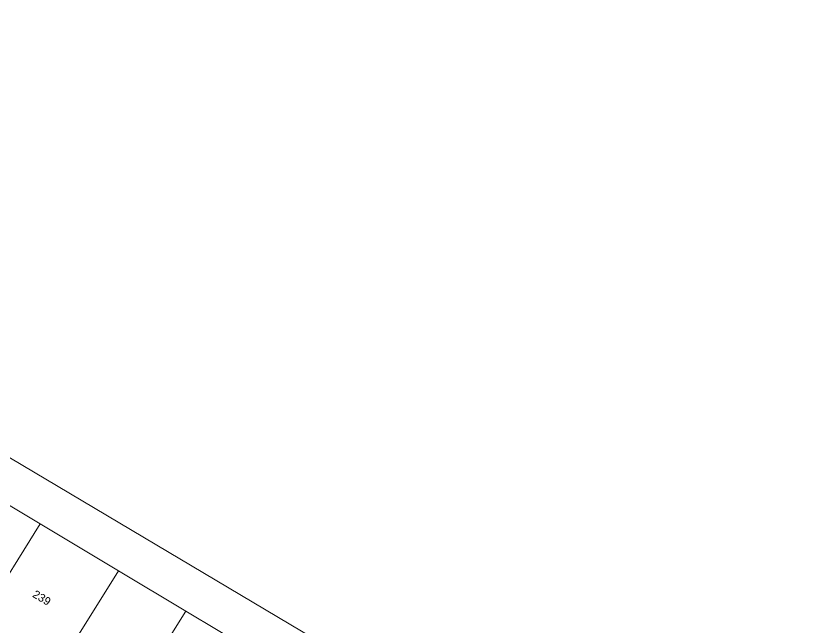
# Model space of a CAD drawing. Header units: metres. Extents: x 264965 to 265706, y 6180501 to 6181430.
# Drawn here: x 265457.8 to 265706.2, y 6181204.7 to 6181395.7 of the extents above; entities that cross this region are included whole.
import ezdxf

# ---------------------------------------------------------------- set-up
doc = ezdxf.new("R2010")
doc.units = ezdxf.units.M
doc.linetypes.add('Cable Exist UG', pattern=[7, 4, -1, 1, -1])
for name, color, linetype, lineweight in [('_User Miscellaneous1', 30, 'Continuous', 13), ('_User Miscellaneous10', 241, 'Continuous', 13), ('_User_LV_Exist', 5, 'Continuous', 25), ('Cadastre Developer_SP_NEW', 92, 'Continuous', 15)]:
    doc.layers.add(name, color=color, linetype=linetype, lineweight=lineweight)
doc.layers.add('_User Miscellaneous12', color=252, linetype='Continuous', lineweight=13, plot=False, transparency=0.5)
doc.styles.add('ARIAL', font='arial.ttf', dxfattribs={"height": 2})

msp = doc.modelspace()

# ---------------------------------------------------------------- linework, layer by layer
at = {"layer": '_User Miscellaneous1', "linetype": 'Continuous'}
msp.add_lwpolyline([(265552.248, 6180696.628), (265706.227, 6181106.533), (265706.227, 6181106.533), (265630.784, 6181153.647), (265223.504, 6181395.748)], dxfattribs=at)
at = {"layer": '_User Miscellaneous10'}
msp.add_lwpolyline([(265543.649, 6180816.081), (265580.425, 6180918.972, -0.0158767), (265587.101, 6180935.908), (265627.721, 6181030.198, 0.4064569), (265593.324, 6181120.12), (265522.022, 6181153.108, -0.0984543), (265461.652, 6181197.04, 0.1828559), (265352.412, 6181246.557), (265276.859, 6181251.306), (265272.183, 6181256.61), (265273.875, 6181283.538, 0.2884763), (265261.897, 6181305.52), (265219.487, 6181329.251, -0.1125989), (265210.289, 6181337.071, 0.1620912), (265204.42, 6181342.816), (265196.512, 6181347.24)], format="xyb", dxfattribs=at)
at = {"layer": '_User Miscellaneous12', "color": 1, "transparency": 33554534}
for points in [[(265540.824, 6180817.091), (265577.6, 6180919.982, -0.0158767), (265584.346, 6180937.097), (265624.966, 6181031.384, 0.4064569), (265592.064, 6181117.397), (265520.762, 6181150.386, -0.0983796), (265459.487, 6181194.963, 0.1827655), (265352.222, 6181243.563), (265275.431, 6181248.39), (265269.111, 6181255.558), (265270.881, 6181283.726, 0.2884763), (265260.432, 6181302.902), (265218.06, 6181326.612, -0.1145187), (265207.723, 6181335.495, 0.1700105), (265203.034, 6181340.153), (265195.047, 6181344.622)], [(265538.94, 6180817.764), (265575.716, 6180920.655, -0.0158767), (265582.51, 6180937.889), (265623.129, 6181032.176, 0.4064569), (265591.225, 6181115.582), (265519.923, 6181148.571, -0.0983303), (265458.043, 6181193.578, 0.1827042), (265352.096, 6181241.567), (265274.479, 6181246.446), (265267.063, 6181254.856), (265268.885, 6181283.852, 0.2884763), (265259.456, 6181301.157), (265217.108, 6181324.853, -0.1158248), (265205.996, 6181334.469, 0.1774085), (265202.117, 6181338.374), (265194.07, 6181342.877)]]:
    msp.add_lwpolyline(points, format="xyb", dxfattribs=at)
at = {"layer": '_User Miscellaneous12', "color": 5, "transparency": 33554534}
for points in [[(265541.765, 6180816.754), (265578.541, 6180919.645, -0.0158767), (265585.264, 6180936.701), (265625.884, 6181030.989, 0.4064569), (265592.484, 6181118.305), (265521.182, 6181151.293, -0.0984044), (265460.208, 6181195.656, 0.1827958), (265352.286, 6181244.561), (265275.907, 6181249.362), (265270.135, 6181255.908), (265271.879, 6181283.664, 0.2884763), (265260.921, 6181303.775), (265218.536, 6181327.492, -0.1138779), (265208.581, 6181336.016, 0.1670451), (265203.495, 6181341.041), (265195.535, 6181345.495)], [(265539.882, 6180817.428), (265576.658, 6180920.318, -0.0158767), (265583.428, 6180937.493), (265624.047, 6181031.78, 0.4064569), (265591.644, 6181116.49), (265520.343, 6181149.478, -0.0983549), (265458.765, 6181194.271, 0.182735), (265352.159, 6181242.565), (265274.955, 6181247.418), (265268.087, 6181255.207), (265269.883, 6181283.789, 0.2884763), (265259.944, 6181302.029), (265217.584, 6181325.733, -0.115166), (265206.861, 6181334.979, 0.1734197), (265202.575, 6181339.264), (265194.559, 6181343.75)]]:
    msp.add_lwpolyline(points, format="xyb", dxfattribs=at)
at = {"layer": '_User Miscellaneous12', "color": 6, "transparency": 33554534}
msp.add_lwpolyline([(265542.048, 6180816.653), (265578.824, 6180919.544, -0.0158767), (265585.54, 6180936.582), (265626.16, 6181030.87, 0.4064569), (265592.61, 6181118.577), (265521.308, 6181151.565, -0.0984118), (265460.425, 6181195.863, 0.1828049), (265352.305, 6181244.86), (265276.05, 6181249.654), (265270.442, 6181256.014), (265272.179, 6181283.645, 0.2884763), (265261.067, 6181304.036), (265218.679, 6181327.756, -0.1136862), (265208.838, 6181336.173, 0.166227), (265203.633, 6181341.308), (265195.682, 6181345.757)], format="xyb", dxfattribs=at)
at = {"layer": '_User Miscellaneous12', "color": 4, "transparency": 33554534}
msp.add_lwpolyline([(265542.236, 6180816.586), (265579.012, 6180919.477, -0.0158767), (265585.724, 6180936.503), (265626.343, 6181030.791, 0.4064569), (265592.694, 6181118.759), (265521.392, 6181151.747, -0.0984168), (265460.569, 6181196.002, 0.1828109), (265352.317, 6181245.06), (265276.145, 6181249.848), (265270.647, 6181256.084), (265272.378, 6181283.632, 0.2884763), (265261.165, 6181304.211), (265218.774, 6181327.932, -0.1135585), (265209.009, 6181336.278, 0.165698), (265203.725, 6181341.485), (265195.779, 6181345.931)], format="xyb", dxfattribs=at)
at = {"layer": '_User_LV_Exist', "linetype": 'Cable Exist UG', "ltscale": 0.7, "transparency": 33554687, "flags": 128}
msp.add_lwpolyline([(265467.14, 6181188.526, -0.0128547), (265460.208, 6181195.656, 0.074564), (265420.315, 6181225.248, 0.1114788)], format="xyb", dxfattribs=at)
at = {"layer": 'Cadastre Developer_SP_NEW', "transparency": 33554687, "flags": 128}
for points in [[(265465.317, 6181237.017), (265437.872, 6181253.473), (265421.255, 6181227.013, -0.0474231), (265448.011, 6181209.325)], [(265489.861, 6181222.3), (265465.317, 6181237.017), (265448.011, 6181209.325, -0.0271018), (265461.652, 6181197.04, 0.0141621), (265469.229, 6181189.285)], [(265510.877, 6181209.699), (265489.861, 6181222.3), (265469.229, 6181189.285, 0.032372), (265488.103, 6181173.258)], [(265531.031, 6181197.614), (265510.877, 6181209.699), (265488.103, 6181173.258, 0.0307201), (265507.788, 6181160.422)]]:
    msp.add_lwpolyline(points, format="xyb", close=True, dxfattribs=at)

# ---------------------------------------------------------------- texts
at = {"layer": 'Cadastre Developer_SP_NEW', "transparency": 33554687, "style": 'ARIAL'}
msp.add_text('239', height=2.5, rotation=329.12694, dxfattribs=at).set_placement((265462.722, 6181214.305))

doc.saveas('drawing.dxf')
